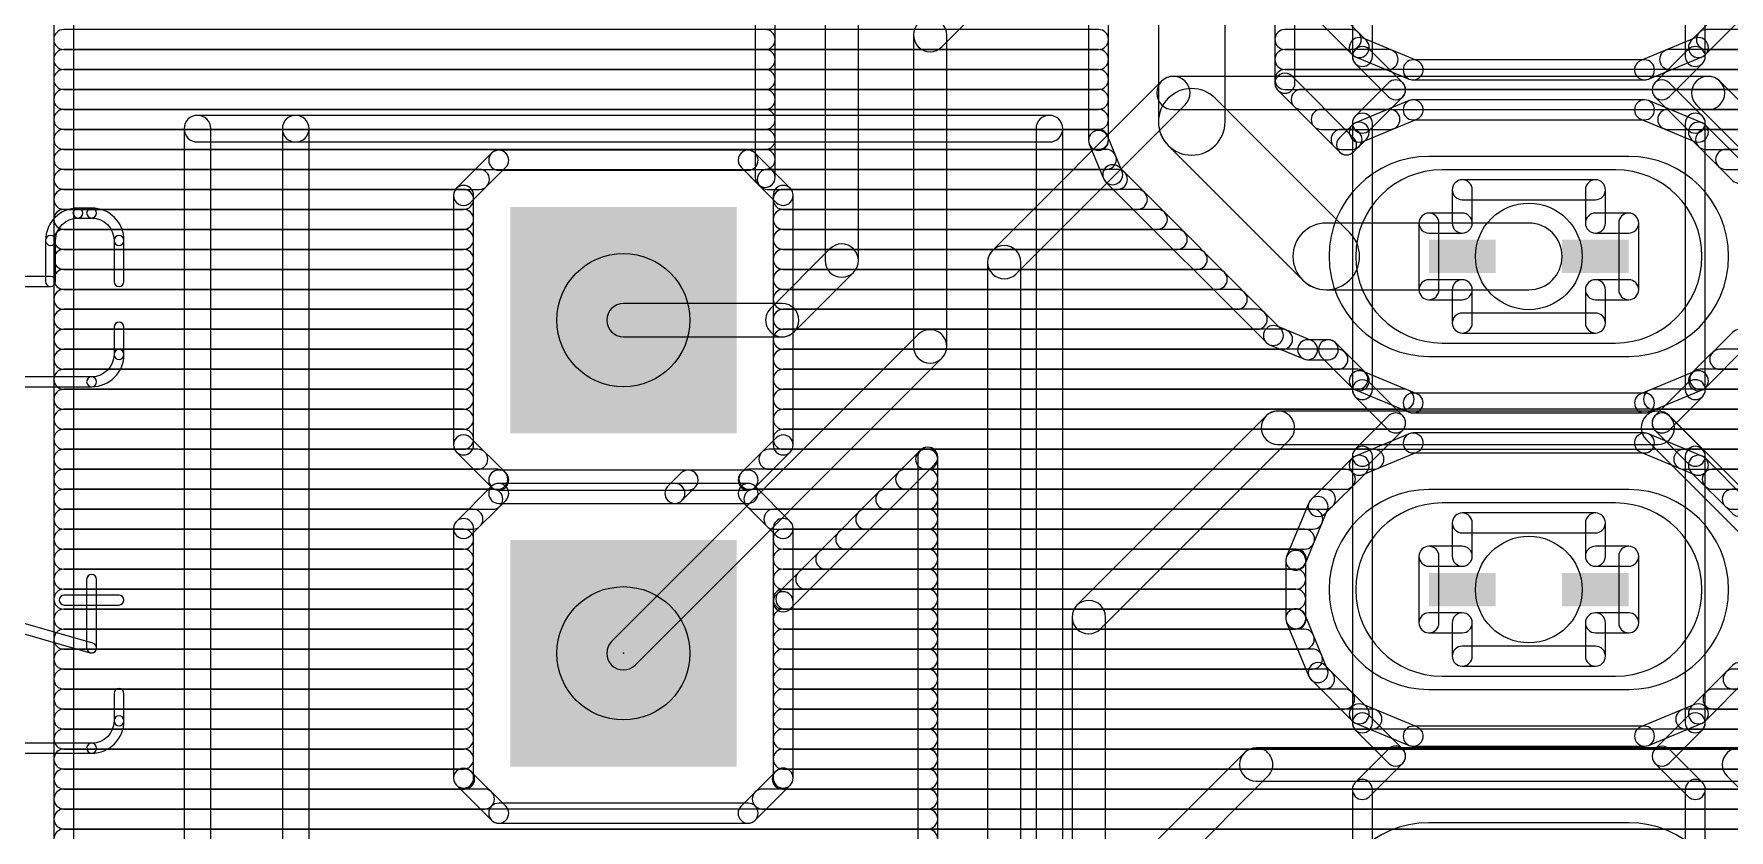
# Model space of a CAD drawing. Extents: x -14.3 to 31.1, y -8.3 to 72.5.
# Drawn here: x 0.86 to 13.79, y 35.12 to 41.19 of the extents above; entities that cross this region are included whole.
import ezdxf

# ---------------------------------------------------------------- set-up
doc = ezdxf.new("R2010")
doc.units = 0
for name, color, linetype in [('1', 22, 'CONTINUOUS'), ('16', 175, 'CONTINUOUS'), ('17', 82, 'CONTINUOUS'), ('21', 7, 'CONTINUOUS'), ('23', 7, 'CONTINUOUS'), ('29', 7, 'CONTINUOUS'), ('30', 7, 'CONTINUOUS'), ('44', 7, 'CONTINUOUS'), ('51', 7, 'CONTINUOUS')]:
    doc.layers.add(name, color=color, linetype=linetype)

# ---------------------------------------------------------------- blocks, each defined once
blk = doc.blocks.new('SQUAREP')
blk.add_solid([(-0.5, -0.5), (0.5, -0.5), (-0.5, 0.5), (0.5, 0.5)])
blk = doc.blocks.new('RECT')
blk.add_solid([(-0.5, -0.5), (0.5, -0.5), (-0.5, 0.5), (0.5, 0.5)])
blk = doc.blocks.new('LONGP100')
blk.add_lwpolyline([(-0.5, -0.5), (0.5, -0.5, 1), (0.5, 0.5), (-0.5, 0.5, 1)], format="xyb", close=True)

msp = doc.modelspace()

# ---------------------------------------------------------------- linework, layer by layer
at = {"layer": '1'}
for points in [[(1.1682, 1.0926), (1.1586, 52.9262, 1), (1.0062, 52.9261), (1.0158, 1.0925, 1)], [(9.7602, 43.4278), (7.6042, 41.2718, 1), (7.7838, 41.0922), (9.9398, 43.2482, 1)], [(6.3596, 41.9832), (6.3596, 40.0968, 1), (6.512, 40.0968), (6.512, 41.9832, 1)], [(6.893, 41.968), (6.893, 39.462, 1), (7.147, 39.462), (7.147, 41.968, 1)], [(7.567, 41.182), (7.567, 38.808, 1), (7.821, 38.808), (7.821, 41.182, 1)], [(1.0846, 41.0718), (6.4358, 41.0718, 1), (6.4358, 41.2242), (1.0846, 41.2242, 1)], [(1.0846, 40.9194), (6.4358, 40.9194, 1), (6.4358, 41.0718), (1.0846, 41.0718, 1)], [(1.0846, 40.767), (6.4358, 40.767, 1), (6.4358, 40.9194), (1.0846, 40.9194, 1)], [(1.0847, 40.6146), (6.4358, 40.6146, 1), (6.4358, 40.767), (1.0847, 40.767, 1)], [(9.4602, 40.8298), (8.1702, 39.5398, 1), (8.3498, 39.3602), (9.6398, 40.6502, 1)], [(13.63, 40.867), (9.55, 40.867, 1), (9.55, 40.613), (13.63, 40.613, 1)], [(14.4626, 40.087), (13.7198, 40.8298, 1), (13.5402, 40.6502), (14.283, 39.9074, 1)], [(1.0847, 40.4622), (6.4358, 40.4622, 1), (6.4358, 40.6146), (1.0847, 40.6146, 1)], [(1.0847, 40.3098), (6.4358, 40.3098, 1), (6.4358, 40.4622), (1.0847, 40.4622, 1)], [(1.0847, 40.1574), (6.4358, 40.1574, 1), (6.4358, 40.3098), (1.0847, 40.3098, 1)], [(4.3487, 40.2811), (4.0809, 40.0133, 1), (4.1887, 39.9055), (4.4565, 40.1733, 1)], [(6.3054, 40.3034), (4.4026, 40.3034, 1), (4.4026, 40.151), (6.3054, 40.151, 1)], [(6.4897, 40.1507), (6.3593, 40.2811, 1), (6.2515, 40.1733), (6.3819, 40.0429, 1)], [(1.0848, 40.005), (4.2566, 40.005, 1), (4.2566, 40.1574), (1.0848, 40.1574, 1)], [(1.0848, 39.8526), (4.1348, 39.8526, 1), (4.1348, 40.005), (1.0848, 40.005, 1)], [(4.0586, 39.9594), (4.0586, 38.0566, 1), (4.211, 38.0566), (4.211, 39.9594, 1)], [(1.0848, 39.7002), (4.1348, 39.7002, 1), (4.1348, 39.8526), (1.0848, 39.8526, 1)], [(1.0849, 39.5478), (4.1348, 39.5478, 1), (4.1348, 39.7002), (1.0849, 39.7002, 1)], [(6.9302, 39.5518), (6.4762, 39.0978, 1), (6.6558, 38.9182), (7.1098, 39.3722, 1)], [(8.133, 39.45), (8.133, 32.44, 1), (8.387, 32.44), (8.387, 39.45, 1)], [(1.0849, 39.3954), (4.1348, 39.3954, 1), (4.1348, 39.5478), (1.0849, 39.5478, 1)], [(1.0849, 39.243), (4.1348, 39.243, 1), (4.1348, 39.3954), (1.0849, 39.3954, 1)], [(1.0849, 39.0906), (4.1348, 39.0906, 1), (4.1348, 39.243), (1.0849, 39.243, 1)], [(1.085, 38.9382), (4.1348, 38.9382, 1), (4.1348, 39.0906), (1.085, 39.0906, 1)], [(6.566, 39.135), (5.354, 39.135, 1), (5.354, 38.881), (6.566, 38.881, 1)], [(1.085, 38.7858), (4.1348, 38.7858, 1), (4.1348, 38.9382), (1.085, 38.9382, 1)], [(7.6042, 38.8978), (5.2642, 36.5578, 1), (5.4438, 36.3782), (7.7838, 38.7182, 1)], [(1.085, 38.6334), (4.1348, 38.6334, 1), (4.1348, 38.7858), (1.085, 38.7858, 1)], [(1.0851, 38.481), (4.1348, 38.481, 1), (4.1348, 38.6334), (1.0851, 38.6334, 1)], [(1.0851, 38.3286), (4.1348, 38.3286, 1), (4.1348, 38.481), (1.0851, 38.481, 1)], [(1.0851, 38.1762), (4.1348, 38.1762, 1), (4.1348, 38.3286), (1.0851, 38.3286, 1)], [(10.2582, 38.2778), (8.8142, 36.8338, 1), (8.9938, 36.6542), (10.4378, 38.0982, 1)], [(13.246, 38.315), (10.348, 38.315, 1), (10.348, 38.061), (13.246, 38.061, 1)], [(15.1418, 36.4718), (13.3358, 38.2778, 1), (13.1562, 38.0982), (14.9622, 36.2922, 1)], [(1.0851, 38.0238), (4.1348, 38.0238, 1), (4.1348, 38.1762), (1.0851, 38.1762, 1)], [(1.0852, 37.8714), (4.2438, 37.8714, 1), (4.2438, 38.0238), (1.0852, 38.0238, 1)], [(4.0809, 38.0027), (4.3487, 37.7349, 1), (4.4565, 37.8427), (4.1887, 38.1105, 1)], [(6.6271, 36.8071), (7.7297, 37.9097, 1), (7.6219, 38.0175), (6.5193, 36.9149, 1)], [(7.6598, 37.8714), (7.6758, 37.8714, 1), (7.6758, 38.0238), (7.6598, 38.0238, 1)], [(7.5996, 37.9636), (7.5996, 32.9882, 1), (7.752, 32.9882), (7.752, 37.9636, 1)], [(1.0852, 37.719), (4.3962, 37.719, 1), (4.3962, 37.8714), (1.0852, 37.8714, 1)], [(4.4026, 37.7126), (5.8486, 37.7126, 1), (5.8486, 37.865), (4.4026, 37.865, 1)], [(5.7947, 37.8427), (5.6931, 37.7411, 1), (5.8009, 37.6333), (5.9025, 37.7349, 1)], [(7.5074, 37.719), (7.6758, 37.719, 1), (7.6758, 37.8714), (7.5074, 37.8714, 1)], [(1.0852, 37.5666), (4.3582, 37.5666, 1), (4.3582, 37.719), (1.0852, 37.719, 1)], [(4.3487, 37.7411), (4.0809, 37.4733, 1), (4.1887, 37.3655), (4.4565, 37.6333, 1)], [(5.747, 37.7634), (4.4026, 37.7634, 1), (4.4026, 37.611), (5.747, 37.611, 1)], [(7.355, 37.5666), (7.6758, 37.5666, 1), (7.6758, 37.719), (7.355, 37.719, 1)], [(1.0853, 37.4142), (4.2058, 37.4142, 1), (4.2058, 37.5666), (1.0853, 37.5666, 1)], [(7.2026, 37.4142), (7.6758, 37.4142, 1), (7.6758, 37.5666), (7.2026, 37.5666, 1)], [(1.0853, 37.2618), (4.1348, 37.2618, 1), (4.1348, 37.4142), (1.0853, 37.4142, 1)], [(4.0586, 37.4194), (4.0586, 35.5166, 1), (4.211, 35.5166), (4.211, 37.4194, 1)], [(7.0502, 37.2618), (7.6758, 37.2618, 1), (7.6758, 37.4142), (7.0502, 37.4142, 1)], [(1.0853, 37.1094), (4.1348, 37.1094, 1), (4.1348, 37.2618), (1.0853, 37.2618, 1)], [(6.8978, 37.1094), (7.6758, 37.1094, 1), (7.6758, 37.2618), (6.8978, 37.2618, 1)], [(1.0853, 36.957), (4.1348, 36.957, 1), (4.1348, 37.1094), (1.0853, 37.1094, 1)], [(6.7454, 36.957), (7.6758, 36.957, 1), (7.6758, 37.1094), (6.7454, 37.1094, 1)], [(1.0854, 36.8046), (4.1348, 36.8046, 1), (4.1348, 36.957), (1.0854, 36.957, 1)], [(6.6494, 35.5166), (6.6494, 36.861, 1), (6.497, 36.861), (6.497, 35.5166, 1)], [(6.593, 36.8046), (7.6758, 36.8046, 1), (7.6758, 36.957), (6.593, 36.957, 1)], [(8.777, 36.744), (8.777, 31.724, 1), (9.031, 31.724), (9.031, 36.744, 1)], [(1.0854, 36.6522), (4.1348, 36.6522, 1), (4.1348, 36.8046), (1.0854, 36.8046, 1)], [(6.5732, 36.6522), (7.6758, 36.6522, 1), (7.6758, 36.8046), (6.5732, 36.8046, 1)], [(1.0854, 36.4998), (4.1348, 36.4998, 1), (4.1348, 36.6522), (1.0854, 36.6522, 1)], [(6.5732, 36.4998), (7.6758, 36.4998, 1), (7.6758, 36.6522), (6.5732, 36.6522, 1)], [(1.0855, 36.3474), (4.1348, 36.3474, 1), (4.1348, 36.4998), (1.0855, 36.4998, 1)], [(6.5732, 36.3474), (7.6758, 36.3474, 1), (7.6758, 36.4998), (6.5732, 36.4998, 1)], [(1.0855, 36.195), (4.1348, 36.195, 1), (4.1348, 36.3474), (1.0855, 36.3474, 1)], [(6.5732, 36.195), (7.6758, 36.195, 1), (7.6758, 36.3474), (6.5732, 36.3474, 1)], [(1.0855, 36.0426), (4.1348, 36.0426, 1), (4.1348, 36.195), (1.0855, 36.195, 1)], [(6.5732, 36.0426), (7.6758, 36.0426, 1), (7.6758, 36.195), (6.5732, 36.195, 1)], [(1.0855, 35.8902), (4.1348, 35.8902, 1), (4.1348, 36.0426), (1.0855, 36.0426, 1)], [(6.5732, 35.8902), (7.6758, 35.8902, 1), (7.6758, 36.0426), (6.5732, 36.0426, 1)], [(1.0856, 35.7378), (4.1348, 35.7378, 1), (4.1348, 35.8902), (1.0856, 35.8902, 1)], [(6.5732, 35.7378), (7.6758, 35.7378, 1), (7.6758, 35.8902), (6.5732, 35.8902, 1)], [(1.0856, 35.5854), (4.1348, 35.5854, 1), (4.1348, 35.7378), (1.0856, 35.7378, 1)], [(6.5732, 35.5854), (7.6758, 35.5854, 1), (7.6758, 35.7378), (6.5732, 35.7378, 1)], [(10.0922, 35.7098), (9.4282, 35.0458, 1), (9.6078, 34.8662), (10.2718, 35.5302, 1)], [(13.865, 35.747), (10.182, 35.747, 1), (10.182, 35.493), (13.865, 35.493, 1)], [(14.3568, 35.3078), (13.9548, 35.7098, 1), (13.7752, 35.5302), (14.1772, 35.1282, 1)], [(1.0856, 35.433), (4.1422, 35.433, 1), (4.1422, 35.5854), (1.0856, 35.5854, 1)], [(4.0809, 35.4627), (4.3487, 35.1949, 1), (4.4565, 35.3027), (4.1887, 35.5705, 1)], [(6.3593, 35.1949), (6.6271, 35.4627, 1), (6.5193, 35.5705), (6.2515, 35.3027, 1)], [(6.5658, 35.433), (7.6758, 35.433, 1), (7.6758, 35.5854), (6.5658, 35.5854, 1)], [(1.0857, 35.2806), (4.2946, 35.2806, 1), (4.2946, 35.433), (1.0857, 35.433, 1)], [(4.4026, 35.1726), (6.3054, 35.1726, 1), (6.3054, 35.325), (4.4026, 35.325, 1)], [(6.4134, 35.2806), (7.6758, 35.2806, 1), (7.6758, 35.433), (6.4134, 35.433, 1)], [(1.0857, 35.1282), (7.6758, 35.1282, 1), (7.6758, 35.2806), (1.0857, 35.2806, 1)], [(1.0857, 34.9758), (7.6758, 34.9758, 1), (7.6758, 35.1282), (1.0857, 35.1282, 1)]]:
    msp.add_lwpolyline(points, format="xyb", close=True, dxfattribs=at)
at = {"layer": '16'}
for points in [[(1.1682, 1.0926), (1.1586, 52.9262, 1), (1.0062, 52.9261), (1.0158, 1.0925, 1)], [(8.9026, 43.7115), (8.9026, 40.3785, 1), (9.055, 40.3785), (9.055, 43.7115, 1)], [(9.436, 43.57), (9.436, 40.52, 1), (9.944, 40.52), (9.944, 43.57, 1)], [(10.4774, 40.8146), (10.4774, 43.2754, 1), (10.325, 43.2754), (10.325, 40.8146, 1)], [(10.6003, 41.347), (10.9146, 41.0327, 1), (11.0224, 41.1404), (10.708, 41.4548, 1)], [(13.6094, 41.0327), (13.9237, 41.347, 1), (13.816, 41.4548), (13.5016, 41.1404, 1)], [(1.0846, 41.0718), (8.9788, 41.0718, 1), (8.9788, 41.2242), (1.0846, 41.2242, 1)], [(10.4012, 41.0718), (10.9071, 41.0718, 1), (10.9071, 41.2242), (10.4012, 41.2242, 1)], [(10.9394, 41.0161), (11.3501, 40.846, 1), (11.4085, 40.9868), (10.9977, 41.1569, 1)], [(13.1739, 40.846), (13.5846, 41.0161, 1), (13.5263, 41.1569), (13.1155, 40.9868, 1)], [(13.6169, 41.0718), (19.2288, 41.0718, 1), (19.2288, 41.2242), (13.6169, 41.2242, 1)], [(1.0846, 40.9194), (8.9788, 40.9194, 1), (8.9788, 41.0718), (1.0846, 41.0718, 1)], [(10.4012, 40.9194), (11.1881, 40.9194, 1), (11.1881, 41.0718), (10.4012, 41.0718, 1)], [(13.3359, 40.9194), (19.2288, 40.9194, 1), (19.2288, 41.0718), (13.3359, 41.0718, 1)], [(1.0846, 40.767), (8.9788, 40.767, 1), (8.9788, 40.9194), (1.0846, 40.9194, 1)], [(10.4012, 40.767), (19.2288, 40.767, 1), (19.2288, 40.9194), (10.4012, 40.9194, 1)], [(10.9253, 40.3982), (10.4551, 40.8685, 1), (10.3473, 40.7607), (10.8175, 40.2905, 1)], [(11.3793, 40.8402), (13.1447, 40.8402, 1), (13.1447, 40.9926), (11.3793, 40.9926, 1)], [(1.0847, 40.6146), (8.9788, 40.6146, 1), (8.9788, 40.767), (1.0847, 40.767, 1)], [(10.8956, 39.6736), (9.8696, 40.6996, 1), (9.5104, 40.3404), (10.5364, 39.3144, 1)], [(10.525, 40.6146), (19.2288, 40.6146, 1), (19.2288, 40.767), (10.525, 40.767, 1)], [(1.0847, 40.4622), (8.9788, 40.4622, 1), (8.9788, 40.6146), (1.0847, 40.6146, 1)], [(10.6774, 40.4622), (11.2026, 40.4622, 1), (11.2026, 40.6146), (10.6774, 40.6146, 1)], [(11.3501, 40.682), (10.9394, 40.5119, 1), (10.9977, 40.3711), (11.4085, 40.5412, 1)], [(13.1447, 40.6878), (11.3793, 40.6878, 1), (11.3793, 40.5354), (13.1447, 40.5354, 1)], [(13.5846, 40.5119), (13.1739, 40.682, 1), (13.1155, 40.5412), (13.5263, 40.3711, 1)], [(13.3214, 40.4622), (19.2288, 40.4622, 1), (19.2288, 40.6146), (13.3214, 40.6146, 1)], [(10.9146, 40.4953), (10.8175, 40.3982, 1), (10.9253, 40.2905), (11.0224, 40.3876, 1)], [(13.9237, 40.181), (13.6094, 40.4953, 1), (13.5016, 40.3876), (13.816, 40.0732, 1)], [(1.0847, 40.3098), (8.9788, 40.3098, 1), (8.9788, 40.4622), (1.0847, 40.4622, 1)], [(8.9084, 40.3494), (9.0167, 40.088, 1), (9.1575, 40.1463), (9.0492, 40.4077, 1)], [(10.8298, 40.3098), (10.9131, 40.3098, 1), (10.9131, 40.4622), (10.8298, 40.4622, 1)], [(13.6109, 40.3098), (19.2288, 40.3098, 1), (19.2288, 40.4622), (13.6109, 40.4622, 1)], [(1.0847, 40.1574), (9.0388, 40.1574, 1), (9.0388, 40.3098), (1.0847, 40.3098, 1)], [(4.3487, 40.2811), (4.0809, 40.0133, 1), (4.1887, 39.9055), (4.4565, 40.1733, 1)], [(6.3054, 40.3034), (4.4026, 40.3034, 1), (4.4026, 40.151), (6.3054, 40.151, 1)], [(6.6271, 40.0133), (6.3593, 40.2811, 1), (6.2515, 40.1733), (6.5193, 39.9055, 1)], [(13.7633, 40.1574), (19.2288, 40.1574, 1), (19.2288, 40.3098), (13.7633, 40.3098, 1)], [(1.0848, 40.005), (4.2566, 40.005, 1), (4.2566, 40.1574), (1.0848, 40.1574, 1)], [(6.4514, 40.005), (9.123, 40.005, 1), (9.123, 40.1574), (6.4514, 40.1574, 1)], [(9.0332, 40.0633), (10.2593, 38.8372, 1), (10.367, 38.945), (9.141, 40.171, 1)], [(1.0848, 39.8526), (4.1348, 39.8526, 1), (4.1348, 40.005), (1.0848, 40.005, 1)], [(4.0586, 39.9594), (4.0586, 38.0566, 1), (4.211, 38.0566), (4.211, 39.9594, 1)], [(6.6494, 38.0566), (6.6494, 39.9594, 1), (6.497, 39.9594), (6.497, 38.0566, 1)], [(6.5732, 39.8526), (9.2754, 39.8526, 1), (9.2754, 40.005), (6.5732, 40.005, 1)], [(1.0848, 39.7002), (4.1348, 39.7002, 1), (4.1348, 39.8526), (1.0848, 39.8526, 1)], [(6.5732, 39.7002), (9.4278, 39.7002, 1), (9.4278, 39.8526), (6.5732, 39.8526, 1)], [(12.262, 39.748), (10.716, 39.748, 1), (10.716, 39.24), (12.262, 39.24, 1)], [(1.0849, 39.5478), (4.1348, 39.5478, 1), (4.1348, 39.7002), (1.0849, 39.7002, 1)], [(6.5732, 39.5478), (9.5802, 39.5478, 1), (9.5802, 39.7002), (6.5732, 39.7002, 1)], [(1.0849, 39.3954), (4.1348, 39.3954, 1), (4.1348, 39.5478), (1.0849, 39.5478, 1)], [(6.5732, 39.3954), (9.7326, 39.3954, 1), (9.7326, 39.5478), (6.5732, 39.5478, 1)], [(1.0849, 39.243), (4.1348, 39.243, 1), (4.1348, 39.3954), (1.0849, 39.3954, 1)], [(6.5732, 39.243), (9.885, 39.243, 1), (9.885, 39.3954), (6.5732, 39.3954, 1)], [(1.0849, 39.0906), (4.1348, 39.0906, 1), (4.1348, 39.243), (1.0849, 39.243, 1)], [(6.5732, 39.0906), (10.0374, 39.0906, 1), (10.0374, 39.243), (6.5732, 39.243, 1)], [(1.085, 38.9382), (4.1348, 38.9382, 1), (4.1348, 39.0906), (1.085, 39.0906, 1)], [(6.5732, 38.9382), (10.1898, 38.9382, 1), (10.1898, 39.0906), (6.5732, 39.0906, 1)], [(1.085, 38.7858), (4.1348, 38.7858, 1), (4.1348, 38.9382), (1.085, 38.9382, 1)], [(6.5732, 38.7858), (10.3833, 38.7858, 1), (10.3833, 38.9382), (6.5732, 38.9382, 1)], [(10.284, 38.8207), (10.5454, 38.7124, 1), (10.6037, 38.8532), (10.3423, 38.9615, 1)], [(13.6094, 38.4927), (13.9237, 38.807, 1), (13.816, 38.9148), (13.5016, 38.6004, 1)], [(10.5745, 38.7066), (10.7323, 38.7066, 1), (10.7323, 38.859), (10.5745, 38.859, 1)], [(10.6784, 38.7289), (10.9146, 38.4927, 1), (11.0224, 38.6004), (10.7862, 38.8367, 1)], [(1.085, 38.6334), (4.1348, 38.6334, 1), (4.1348, 38.7858), (1.085, 38.7858, 1)], [(6.5732, 38.6334), (10.8055, 38.6334, 1), (10.8055, 38.7858), (6.5732, 38.7858, 1)], [(13.7185, 38.6334), (19.2288, 38.6334, 1), (19.2288, 38.7858), (13.7185, 38.7858, 1)], [(1.0851, 38.481), (4.1348, 38.481, 1), (4.1348, 38.6334), (1.0851, 38.6334, 1)], [(6.5732, 38.481), (10.9579, 38.481, 1), (10.9579, 38.6334), (6.5732, 38.6334, 1)], [(10.9394, 38.4761), (11.3501, 38.306, 1), (11.4085, 38.4468), (10.9977, 38.6169, 1)], [(13.1739, 38.306), (13.5846, 38.4761, 1), (13.5263, 38.6169), (13.1155, 38.4468, 1)], [(13.5661, 38.481), (19.2288, 38.481, 1), (19.2288, 38.6334), (13.5661, 38.6334, 1)], [(1.0851, 38.3286), (4.1348, 38.3286, 1), (4.1348, 38.481), (1.0851, 38.481, 1)], [(6.5732, 38.3286), (11.3107, 38.3286, 1), (11.3107, 38.481), (6.5732, 38.481, 1)], [(11.3793, 38.3002), (13.1447, 38.3002, 1), (13.1447, 38.4526), (11.3793, 38.4526, 1)], [(13.2133, 38.3286), (19.2288, 38.3286, 1), (19.2288, 38.481), (13.2133, 38.481, 1)], [(1.0851, 38.1762), (4.1348, 38.1762, 1), (4.1348, 38.3286), (1.0851, 38.3286, 1)], [(6.5732, 38.1762), (19.2288, 38.1762, 1), (19.2288, 38.3286), (6.5732, 38.3286, 1)], [(1.0851, 38.0238), (4.1348, 38.0238, 1), (4.1348, 38.1762), (1.0851, 38.1762, 1)], [(6.5732, 38.0238), (19.2288, 38.0238, 1), (19.2288, 38.1762), (6.5732, 38.1762, 1)], [(1.0852, 37.8714), (4.2438, 37.8714, 1), (4.2438, 38.0238), (1.0852, 38.0238, 1)], [(4.0809, 38.0027), (4.3487, 37.7349, 1), (4.4565, 37.8427), (4.1887, 38.1105, 1)], [(6.3593, 37.7349), (6.6271, 38.0027, 1), (6.5193, 38.1105), (6.2515, 37.8427, 1)], [(6.4642, 37.8714), (11.0799, 37.8714, 1), (11.0799, 38.0238), (6.4642, 38.0238, 1)], [(11.3501, 38.142), (10.9394, 37.9719, 1), (10.9977, 37.8311), (11.4085, 38.0012, 1)], [(13.1447, 38.1478), (11.3793, 38.1478, 1), (11.3793, 37.9954), (13.1447, 37.9954, 1)], [(13.5846, 37.9719), (13.1739, 38.142, 1), (13.1155, 38.0012), (13.5263, 37.8311, 1)], [(13.4441, 37.8714), (19.2288, 37.8714, 1), (19.2288, 38.0238), (13.4441, 38.0238, 1)], [(10.9146, 37.9553), (10.6003, 37.641, 1), (10.708, 37.5332), (11.0224, 37.8476, 1)], [(13.9237, 37.641), (13.6094, 37.9553, 1), (13.5016, 37.8476), (13.816, 37.5332, 1)], [(1.0852, 37.719), (4.3962, 37.719, 1), (4.3962, 37.8714), (1.0852, 37.8714, 1)], [(4.4026, 37.7126), (6.3054, 37.7126, 1), (6.3054, 37.865), (4.4026, 37.865, 1)], [(6.3118, 37.719), (10.8623, 37.719, 1), (10.8623, 37.8714), (6.3118, 37.8714, 1)], [(13.6617, 37.719), (19.2288, 37.719, 1), (19.2288, 37.8714), (13.6617, 37.8714, 1)], [(1.0852, 37.5666), (4.3582, 37.5666, 1), (4.3582, 37.719), (1.0852, 37.719, 1)], [(4.3487, 37.7411), (4.0809, 37.4733, 1), (4.1887, 37.3655), (4.4565, 37.6333, 1)], [(6.3054, 37.7634), (4.4026, 37.7634, 1), (4.4026, 37.611), (6.3054, 37.611, 1)], [(6.6271, 37.4733), (6.3593, 37.7411, 1), (6.2515, 37.6333), (6.5193, 37.3655, 1)], [(6.3498, 37.5666), (10.7099, 37.5666, 1), (10.7099, 37.719), (6.3498, 37.719, 1)], [(10.5837, 37.6162), (10.4136, 37.2055, 1), (10.5544, 37.1471), (10.7245, 37.5579, 1)], [(13.8141, 37.5666), (19.2288, 37.5666, 1), (19.2288, 37.719), (13.8141, 37.719, 1)], [(1.0853, 37.4142), (4.2058, 37.4142, 1), (4.2058, 37.5666), (1.0853, 37.5666, 1)], [(6.5022, 37.4142), (10.6141, 37.4142, 1), (10.6141, 37.5666), (6.5022, 37.5666, 1)], [(1.0853, 37.2618), (4.1348, 37.2618, 1), (4.1348, 37.4142), (1.0853, 37.4142, 1)], [(4.0586, 37.4194), (4.0586, 35.5166, 1), (4.211, 35.5166), (4.211, 37.4194, 1)], [(6.6494, 35.5166), (6.6494, 37.4194, 1), (6.497, 37.4194), (6.497, 35.5166, 1)], [(6.5732, 37.2618), (10.551, 37.2618, 1), (10.551, 37.4142), (6.5732, 37.4142, 1)], [(1.0853, 37.1094), (4.1348, 37.1094, 1), (4.1348, 37.2618), (1.0853, 37.2618, 1)], [(6.5732, 37.1094), (10.4879, 37.1094, 1), (10.4879, 37.2618), (6.5732, 37.2618, 1)], [(10.4078, 37.1763), (10.4078, 36.7317, 1), (10.5602, 36.7317), (10.5602, 37.1763, 1)], [(1.0853, 36.957), (4.1348, 36.957, 1), (4.1348, 37.1094), (1.0853, 37.1094, 1)], [(6.5732, 36.957), (10.484, 36.957, 1), (10.484, 37.1094), (6.5732, 37.1094, 1)], [(1.0854, 36.8046), (4.1348, 36.8046, 1), (4.1348, 36.957), (1.0854, 36.957, 1)], [(6.5732, 36.8046), (10.484, 36.8046, 1), (10.484, 36.957), (6.5732, 36.957, 1)], [(1.0854, 36.6522), (4.1348, 36.6522, 1), (4.1348, 36.8046), (1.0854, 36.8046, 1)], [(6.5732, 36.6522), (10.4854, 36.6522, 1), (10.4854, 36.8046), (6.5732, 36.8046, 1)], [(10.4136, 36.7025), (10.5837, 36.2918, 1), (10.7245, 36.3501), (10.5544, 36.7609, 1)], [(1.0854, 36.4998), (4.1348, 36.4998, 1), (4.1348, 36.6522), (1.0854, 36.6522, 1)], [(6.5732, 36.4998), (10.5485, 36.4998, 1), (10.5485, 36.6522), (6.5732, 36.6522, 1)], [(1.0855, 36.3474), (4.1348, 36.3474, 1), (4.1348, 36.4998), (1.0855, 36.4998, 1)], [(6.5732, 36.3474), (10.6116, 36.3474, 1), (10.6116, 36.4998), (6.5732, 36.4998, 1)], [(1.0855, 36.195), (4.1348, 36.195, 1), (4.1348, 36.3474), (1.0855, 36.3474, 1)], [(6.5732, 36.195), (10.7039, 36.195, 1), (10.7039, 36.3474), (6.5732, 36.3474, 1)], [(10.6003, 36.267), (10.9146, 35.9527, 1), (11.0224, 36.0604), (10.708, 36.3748, 1)], [(13.6094, 35.9527), (13.9237, 36.267, 1), (13.816, 36.3748), (13.5016, 36.0604, 1)], [(13.8201, 36.195), (19.2288, 36.195, 1), (19.2288, 36.3474), (13.8201, 36.3474, 1)], [(1.0855, 36.0426), (4.1348, 36.0426, 1), (4.1348, 36.195), (1.0855, 36.195, 1)], [(6.5732, 36.0426), (10.8563, 36.0426, 1), (10.8563, 36.195), (6.5732, 36.195, 1)], [(13.6677, 36.0426), (19.2288, 36.0426, 1), (19.2288, 36.195), (13.6677, 36.195, 1)], [(1.0855, 35.8902), (4.1348, 35.8902, 1), (4.1348, 36.0426), (1.0855, 36.0426, 1)], [(6.5732, 35.8902), (11.0654, 35.8902, 1), (11.0654, 36.0426), (6.5732, 36.0426, 1)], [(10.9394, 35.9361), (11.3501, 35.766, 1), (11.4085, 35.9068), (10.9977, 36.0769, 1)], [(13.1739, 35.766), (13.5846, 35.9361, 1), (13.5263, 36.0769), (13.1155, 35.9068, 1)], [(13.4586, 35.8902), (19.2288, 35.8902, 1), (19.2288, 36.0426), (13.4586, 36.0426, 1)], [(1.0856, 35.7378), (4.1348, 35.7378, 1), (4.1348, 35.8902), (1.0856, 35.8902, 1)], [(6.5732, 35.7378), (19.2288, 35.7378, 1), (19.2288, 35.8902), (6.5732, 35.8902, 1)], [(11.3793, 35.7602), (13.1447, 35.7602, 1), (13.1447, 35.9126), (11.3793, 35.9126, 1)], [(1.0856, 35.5854), (4.1348, 35.5854, 1), (4.1348, 35.7378), (1.0856, 35.7378, 1)], [(6.5732, 35.5854), (19.2288, 35.5854, 1), (19.2288, 35.7378), (6.5732, 35.7378, 1)], [(1.0856, 35.433), (4.1422, 35.433, 1), (4.1422, 35.5854), (1.0856, 35.5854, 1)], [(4.0809, 35.4627), (4.3487, 35.1949, 1), (4.4565, 35.3027), (4.1887, 35.5705, 1)], [(6.3593, 35.1949), (6.6271, 35.4627, 1), (6.5193, 35.5705), (6.2515, 35.3027, 1)], [(6.5658, 35.433), (19.2288, 35.433, 1), (19.2288, 35.5854), (6.5658, 35.5854, 1)], [(1.0857, 35.2806), (4.2946, 35.2806, 1), (4.2946, 35.433), (1.0857, 35.433, 1)], [(4.4026, 35.1726), (6.3054, 35.1726, 1), (6.3054, 35.325), (4.4026, 35.325, 1)], [(6.4134, 35.2806), (19.2288, 35.2806, 1), (19.2288, 35.433), (6.4134, 35.433, 1)], [(1.0857, 35.1282), (19.2288, 35.1282, 1), (19.2288, 35.2806), (1.0857, 35.2806, 1)], [(1.0857, 34.9758), (19.2288, 34.9758, 1), (19.2288, 35.1282), (1.0857, 35.1282, 1)]]:
    msp.add_lwpolyline(points, format="xyb", close=True, dxfattribs=at)
at = {"layer": '21'}
for points in [[(10.9158, 43.304), (10.9158, 41.018, 1), (11.0682, 41.018), (11.0682, 43.304, 1)], [(13.6082, 41.018), (13.6082, 43.304, 1), (13.4558, 43.304), (13.4558, 41.018, 1)], [(10.9381, 40.9641), (11.1921, 40.7101, 1), (11.2999, 40.8179), (11.0459, 41.0719, 1)], [(13.3319, 40.7101), (13.5859, 40.9641, 1), (13.4781, 41.0719), (13.2241, 40.8179, 1)], [(11.1921, 40.8179), (10.9381, 40.5639, 1), (11.0459, 40.4561), (11.2999, 40.7101, 1)], [(13.5859, 40.5639), (13.3319, 40.8179, 1), (13.2241, 40.7101), (13.4781, 40.4561, 1)], [(2.2056, 34.968), (2.2056, 40.468, 1), (2.0024, 40.468), (2.0024, 34.968, 1)], [(2.104, 40.3664), (2.854, 40.3664, 1), (2.854, 40.5696), (2.104, 40.5696, 1)], [(2.854, 40.3664), (8.604, 40.3664, 1), (8.604, 40.5696), (2.854, 40.5696, 1)], [(2.9556, 34.968), (2.9556, 40.468, 1), (2.7524, 40.468), (2.7524, 34.968, 1)], [(8.5024, 40.468), (8.5024, 34.968, 1), (8.7056, 34.968), (8.7056, 40.468, 1)], [(10.9158, 40.51), (10.9158, 38.478, 1), (11.0682, 38.478), (11.0682, 40.51, 1)], [(13.6082, 38.478), (13.6082, 40.51, 1), (13.4558, 40.51), (13.4558, 38.478, 1)], [(1.1926, 39.7867, 1), (1.1926, 39.8629, 0.4142), (0.9457, 39.6159, 1), (1.0219, 39.6159, -0.4142)], [(1.2971, 39.8629), (1.1926, 39.8629, 1), (1.1926, 39.7867), (1.2971, 39.7867, 1)], [(1.4678, 39.6159, 1), (1.544, 39.6159, 0.4142), (1.2971, 39.8629, 1), (1.2971, 39.7867, -0.4142)], [(0.9457, 39.6159), (0.9457, 39.3027, 1), (1.0219, 39.3027), (1.0219, 39.6159, 1)], [(1.544, 39.3027), (1.544, 39.6159, 1), (1.4678, 39.6159), (1.4678, 39.3027, 1)], [(0.9838, 39.3408), (0.5661, 39.3408, 1), (0.5661, 39.2646), (0.9838, 39.2646, 1)], [(1.4678, 38.9558), (1.4678, 38.7469, 1), (1.544, 38.7469), (1.544, 38.9558, 1)], [(1.2971, 38.5762, 1), (1.2971, 38.5, 0.4142), (1.544, 38.7469, 1), (1.4678, 38.7469, -0.4142)], [(1.2971, 38.5762), (0.7749, 38.5762, 1), (0.7749, 38.5), (1.2971, 38.5, 1)], [(10.9381, 38.4241), (11.1921, 38.1701, 1), (11.2999, 38.2779), (11.0459, 38.5319, 1)], [(13.3319, 38.1701), (13.5859, 38.4241, 1), (13.4781, 38.5319), (13.2241, 38.2779, 1)], [(11.1921, 38.2779), (10.9381, 38.0239, 1), (11.0459, 37.9161), (11.2999, 38.1701, 1)], [(13.5859, 38.0239), (13.3319, 38.2779, 1), (13.2241, 38.1701), (13.4781, 37.9161, 1)], [(10.9158, 37.97), (10.9158, 35.938, 1), (11.0682, 35.938), (11.0682, 37.97, 1)], [(13.6082, 35.938), (13.6082, 37.97, 1), (13.4558, 37.97), (13.4558, 35.938, 1)], [(1.3352, 36.5087), (1.3352, 37.0308, 1), (1.259, 37.0308), (1.259, 36.5087, 1)], [(1.0882, 36.836), (1.5059, 36.836, 1), (1.5059, 36.9122), (1.0882, 36.9122, 1)], [(0.5556, 36.6809), (1.2866, 36.472, 1), (1.3075, 36.5453), (0.5766, 36.7541, 1)], [(1.4678, 36.1618), (1.4678, 35.9529, 1), (1.544, 35.9529), (1.544, 36.1618, 1)], [(1.2971, 35.7822, 1), (1.2971, 35.706, 0.4142), (1.544, 35.9529, 1), (1.4678, 35.9529, -0.4142)], [(10.9381, 35.8841), (11.1921, 35.6301, 1), (11.2999, 35.7379), (11.0459, 35.9919, 1)], [(13.3319, 35.6301), (13.5859, 35.8841, 1), (13.4781, 35.9919), (13.2241, 35.7379, 1)], [(1.2971, 35.7822), (0.7749, 35.7822, 1), (0.7749, 35.706), (1.2971, 35.706, 1)], [(11.1921, 35.7379), (10.9381, 35.4839, 1), (11.0459, 35.3761), (11.2999, 35.6301, 1)], [(13.5859, 35.4839), (13.3319, 35.7379, 1), (13.2241, 35.6301), (13.4781, 35.3761, 1)], [(10.9158, 35.43), (10.9158, 33.398, 1), (11.0682, 33.398), (11.0682, 35.43, 1)], [(13.6082, 33.398), (13.6082, 35.43, 1), (13.4558, 35.43), (13.4558, 33.398, 1)]]:
    msp.add_lwpolyline(points, format="xyb", close=True, dxfattribs=at)
at = {"layer": '23'}
msp.add_point((5.354, 36.468), dxfattribs=at)
at = {"layer": '44'}
for centre, radius in [((12.262, 39.494), 0.4064), ((5.354, 39.008), 0.508), ((12.262, 36.954), 0.4064), ((5.354, 36.468), 0.508)]:
    msp.add_circle(centre, radius, dxfattribs=at)
at = {"layer": '51'}
for points in [[(12.77, 40.0782), (11.754, 40.0782, 1), (11.754, 39.9258), (12.77, 39.9258, 1)], [(11.6778, 40.002), (11.6778, 39.748, 1), (11.8302, 39.748), (11.8302, 40.002, 1)], [(12.8462, 39.748), (12.8462, 40.002, 1), (12.6938, 40.002), (12.6938, 39.748, 1)], [(11.754, 39.8242), (11.5, 39.8242, 1), (11.5, 39.6718), (11.754, 39.6718, 1)], [(11.4238, 39.748), (11.4238, 39.24, 1), (11.5762, 39.24), (11.5762, 39.748, 1)], [(13.024, 39.8242), (12.77, 39.8242, 1), (12.77, 39.6718), (13.024, 39.6718, 1)], [(13.1002, 39.24), (13.1002, 39.748, 1), (12.9478, 39.748), (12.9478, 39.24, 1)], [(11.5, 39.1638), (11.754, 39.1638, 1), (11.754, 39.3162), (11.5, 39.3162, 1)], [(11.6778, 39.24), (11.6778, 38.986, 1), (11.8302, 38.986), (11.8302, 39.24, 1)], [(12.8462, 38.986), (12.8462, 39.24, 1), (12.6938, 39.24), (12.6938, 38.986, 1)], [(12.77, 39.1638), (13.024, 39.1638, 1), (13.024, 39.3162), (12.77, 39.3162, 1)], [(11.754, 38.9098), (12.77, 38.9098, 1), (12.77, 39.0622), (11.754, 39.0622, 1)], [(12.77, 37.5382), (11.754, 37.5382, 1), (11.754, 37.3858), (12.77, 37.3858, 1)], [(11.6778, 37.462), (11.6778, 37.208, 1), (11.8302, 37.208), (11.8302, 37.462, 1)], [(12.8462, 37.208), (12.8462, 37.462, 1), (12.6938, 37.462), (12.6938, 37.208, 1)], [(11.754, 37.2842), (11.5, 37.2842, 1), (11.5, 37.1318), (11.754, 37.1318, 1)], [(11.4238, 37.208), (11.4238, 36.7, 1), (11.5762, 36.7), (11.5762, 37.208, 1)], [(13.024, 37.2842), (12.77, 37.2842, 1), (12.77, 37.1318), (13.024, 37.1318, 1)], [(13.1002, 36.7), (13.1002, 37.208, 1), (12.9478, 37.208), (12.9478, 36.7, 1)], [(11.5, 36.6238), (11.754, 36.6238, 1), (11.754, 36.7762), (11.5, 36.7762, 1)], [(11.6778, 36.7), (11.6778, 36.446, 1), (11.8302, 36.446), (11.8302, 36.7, 1)], [(12.8462, 36.446), (12.8462, 36.7, 1), (12.6938, 36.7), (12.6938, 36.446, 1)], [(12.77, 36.6238), (13.024, 36.6238, 1), (13.024, 36.7762), (12.77, 36.7762, 1)], [(11.754, 36.3698), (12.77, 36.3698, 1), (12.77, 36.5222), (11.754, 36.5222, 1)]]:
    msp.add_lwpolyline(points, format="xyb", close=True, dxfattribs=at)

# ---------------------------------------------------------------- block references
at = {"layer": '17', "xscale": 1.3208, "yscale": 1.3208}
for p in [(12.262, 39.494), (12.262, 39.494), (12.262, 36.954), (12.262, 36.954)]:
    msp.add_blockref('LONGP100', p, dxfattribs=at)
at = {"layer": '17', "xscale": 1.524, "yscale": 1.524, "rotation": 90}
for p in [(5.354, 39.008), (5.354, 39.008), (5.354, 36.468), (5.354, 36.468)]:
    msp.add_blockref('SQUAREP', p, dxfattribs=at)
at = {"layer": '29', "xscale": 1.524, "yscale": 1.524}
for p in [(12.262, 39.494), (12.262, 36.954), (12.262, 34.414)]:
    msp.add_blockref('LONGP100', p, dxfattribs=at)
at = {"layer": '29', "xscale": 1.7272, "yscale": 1.7272, "rotation": 90}
for p in [(5.354, 39.008), (5.354, 36.468)]:
    msp.add_blockref('SQUAREP', p, dxfattribs=at)
at = {"layer": '30', "xscale": 1.524, "yscale": 1.524}
for p in [(12.262, 39.494), (12.262, 36.954), (12.262, 34.414)]:
    msp.add_blockref('LONGP100', p, dxfattribs=at)
at = {"layer": '30', "xscale": 1.7272, "yscale": 1.7272, "rotation": 90}
for p in [(5.354, 39.008), (5.354, 36.468)]:
    msp.add_blockref('SQUAREP', p, dxfattribs=at)
at = {"layer": '51', "xscale": 0.254, "yscale": 0.508, "rotation": 270}
for p in [(11.754, 39.494), (12.77, 39.494), (11.754, 36.954), (12.77, 36.954)]:
    msp.add_blockref('RECT', p, dxfattribs=at)

doc.saveas('drawing.dxf')
